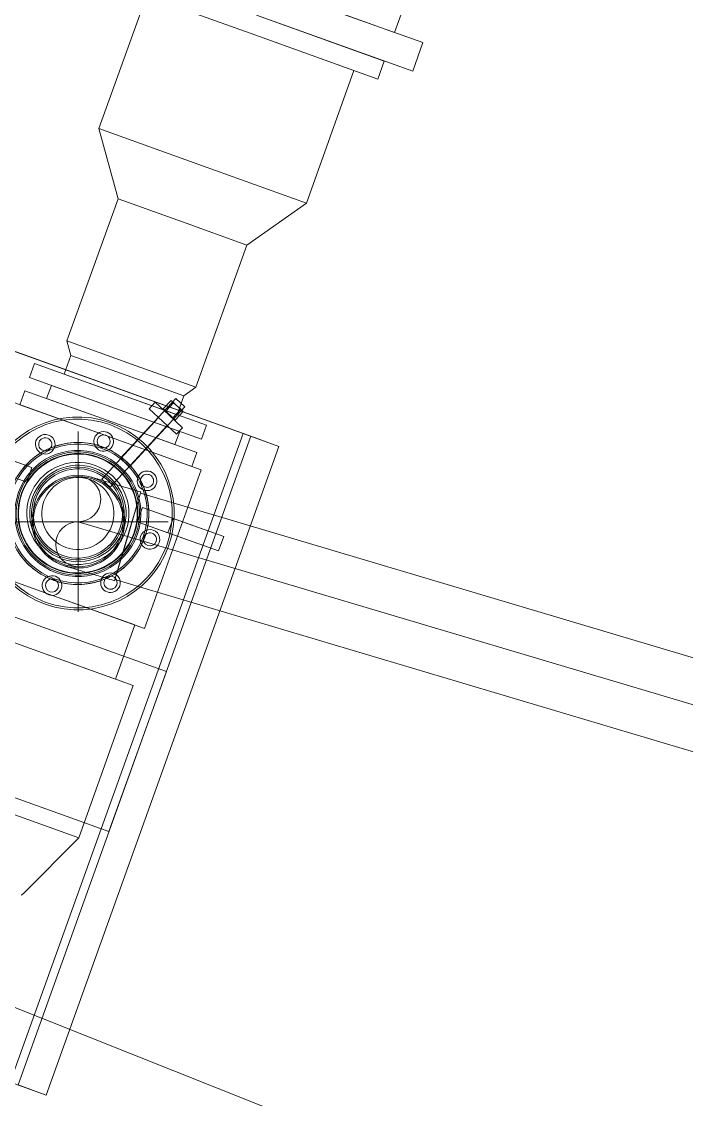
# Model space of a CAD drawing. Header units: metres. Extents: x -207 to 292, y -187 to 169.
# Drawn here: x -94.396 to -93.584, y -59.385 to -58.069 of the extents above; entities that cross this region are included whole.
import ezdxf

# ---------------------------------------------------------------- set-up
doc = ezdxf.new("R2010")
doc.units = ezdxf.units.M
for name, color, linetype, lineweight in [('CERCO INTERIOR', 7, 'Continuous', 9), ('M-EQPM', 7, 'Continuous', 9), ('P-PIPE', 7, 'Continuous', 9), ('P-PIPE-CNTR', 7, 'Continuous', 9)]:
    doc.layers.add(name, color=color, linetype=linetype, lineweight=lineweight)
doc.layers.add('PR10-ARQ-PL-001-Emplazamiento-C-1_dwg', color=7, linetype='Continuous', lineweight=9, true_color=0x767676)

# ---------------------------------------------------------------- blocks, each defined once
blk = doc.blocks.new('M_Sistema Bombas-Valvulas - M_Sistema Bombas-Valvulas-2207436-PLANTA EMPLAZAMIENTO ACTUALIZADO')
at = {"layer": 'M-EQPM'}
for p, q in [((0.015, 0.1773), (0.015, 0.0718)), ((0.0337, 0.0718), (0.0337, 0.1773)), ((-0.3529, 0.1597), (-0.3529, -0.167)), ((-0.3529, 0.1597), (-0.3529, -0.167)), ((-0.1453, -0.167), (-0.1453, 0.1597)), ((-0.1453, 0.1597), (-0.1453, -0.167)), ((0.1602, 0.1597), (0.1602, -0.167)), ((0.6231, 0), (0.6231, 0.1657)), ((0.1602, -0.1569), (0.1602, 0.1493)), ((-0.1749, 0), (-0.1749, 0.1347)), ((0.4512, 0.1347), (0.3784, 0.0837)), ((0.6231, 0.1347), (0.4512, 0.1347)), ((0.4512, 0), (0.4512, 0.1347)), ((0.6231, 0), (0.6231, 0.1347)), ((-0.1046, 0.124), (-0.1046, 0)), ((0.1011, 0), (0.1011, 0.124)), ((-0.1749, 0), (-0.1749, 0.1117)), ((-0.1046, 0), (-0.1046, 0.1117)), ((0.015, 0.1116), (0.015, 0.0718)), ((0.0337, 0.0718), (0.0337, 0.1116)), ((0.1192, 0.1117), (0.1011, 0.1117)), ((0.1011, 0), (0.1011, 0.1117)), ((0.1192, 0), (0.1192, 0.1117)), ((0.1545, 0.1117), (0.1364, 0.1117)), ((0.1364, 0), (0.1364, 0.1117)), ((0.1545, 0), (0.1545, 0.1117)), ((0.1364, 0.0833), (0.1192, 0.0833)), ((0.1192, 0), (0.1192, 0.0833)), ((0.1364, 0.0833), (0.1364, 0)), ((0.1938, 0.0837), (0.1789, 0.0733)), ((0.3784, 0.0837), (0.1938, 0.0837)), ((0.1938, 0.0837), (0.1938, 0)), ((0.3784, 0), (0.3784, 0.0837)), ((0.015, 0.0718), (0.0337, 0.0718)), ((0.015, 0.0718), (0.0337, 0.0718)), ((0.1789, 0.0733), (0.1545, 0.0733)), ((0.1545, 0), (0.1545, 0.0733)), ((0.1789, 0), (0.1789, 0.0733)), ((-0.3724, -0.1347), (-0.3724, 0)), ((-0.1749, -0.1117), (-0.1749, 0)), ((-0.1749, -0.1347), (-0.1749, 0)), ((-0.1046, 0), (-0.1046, -0.124)), ((-0.1046, -0.1117), (-0.1046, 0)), ((0.1011, -0.1117), (0.1011, 0)), ((0.1011, -0.124), (0.1011, 0)), ((0.1192, -0.0833), (0.1192, 0)), ((0.1192, -0.1117), (0.1192, 0)), ((0.1364, 0), (0.1364, -0.0833)), ((0.1364, -0.1117), (0.1364, 0)), ((0.1545, -0.1117), (0.1545, 0)), ((0.1545, -0.0733), (0.1545, 0)), ((0.1789, -0.0733), (0.1789, 0)), ((0.1938, 0), (0.1938, -0.0837)), ((0.3784, -0.0837), (0.3784, 0)), ((0.4512, -0.1347), (0.4512, 0)), ((0.6231, -0.1657), (0.6231, 0)), ((0.6231, -0.1347), (0.6231, 0)), ((0.6466, -0.2026), (0.6466, 0)), ((0.6466, -0.1657), (0.6466, 0)), ((0.6838, -0.1657), (0.6838, 0)), ((0.6838, -0.2026), (0.6838, 0)), ((0.0465, -0.0197), (0.0493, -0.0132)), ((0.1436, -0.0532), (0.0493, -0.0132)), ((0.0437, -0.0263), (0.0465, -0.0197)), ((0.0437, -0.0263), (0.138, -0.0663)), ((0.081, -0.0262), (0.0751, -0.0401)), ((0.081, -0.0262), (0.0751, -0.0401)), ((0.1727, -0.0651), (0.081, -0.0262)), ((0.1408, -0.0598), (0.1497, -0.0387)), ((0.1598, -0.043), (0.1497, -0.0387)), ((0.0751, -0.0401), (0.1668, -0.079)), ((0.1598, -0.043), (0.1509, -0.064)), ((0.1318, -0.0809), (0.1408, -0.0598)), ((0.138, -0.0663), (0.1408, -0.0598)), ((0.1408, -0.0598), (0.1436, -0.0532)), ((0.1509, -0.064), (0.1419, -0.0851)), ((0.1554, -0.0551), (0.1476, -0.0735)), ((0.1538, -0.0588), (0.1492, -0.0698)), ((0.1554, -0.0551), (0.1538, -0.0588)), ((0.1669, -0.0644), (0.1538, -0.0588)), ((0.1685, -0.0607), (0.1554, -0.0551)), ((0.1685, -0.0607), (0.1554, -0.0551)), ((0.1607, -0.0791), (0.1685, -0.0607)), ((0.1622, -0.0753), (0.1669, -0.0644)), ((0.1668, -0.079), (0.1727, -0.0651)), ((0.1668, -0.079), (0.1727, -0.0651)), ((0.1669, -0.0644), (0.1685, -0.0607)), ((0.0337, -0.0718), (0.015, -0.0718)), ((0.015, -0.0718), (0.015, -0.1116)), ((0.015, -0.0718), (0.015, -0.1773)), ((0.0337, -0.0718), (0.015, -0.0718)), ((0.0337, -0.1116), (0.0337, -0.0718)), ((0.0337, -0.1773), (0.0337, -0.0718)), ((0.1492, -0.0698), (0.1476, -0.0735)), ((0.1476, -0.0735), (0.1607, -0.0791)), ((0.1607, -0.0791), (0.1476, -0.0735)), ((0.1492, -0.0698), (0.1622, -0.0753)), ((0.1545, -0.0733), (0.1789, -0.0733)), ((0.1607, -0.0791), (0.1622, -0.0753)), ((0.1789, -0.0733), (0.1938, -0.0837)), ((0.1192, -0.0833), (0.1364, -0.0833)), ((0.1318, -0.0809), (0.1419, -0.0851)), ((0.1938, -0.0837), (0.3784, -0.0837)), ((0.3784, -0.0837), (0.4512, -0.1347)), ((-0.4597, -0.0939), (-0.3724, -0.1347)), ((-0.1749, -0.1117), (-0.1046, -0.1117)), ((0.015, -0.1116), (0.0337, -0.1116)), ((0.015, -0.1773), (0.015, -0.1116)), ((0.0337, -0.1116), (0.0337, -0.1773)), ((0.1011, -0.1117), (0.1192, -0.1117)), ((0.1364, -0.1117), (0.1545, -0.1117)), ((-0.1046, -0.124), (0.1011, -0.124)), ((-0.3724, -0.1347), (-0.1904, -0.1347)), ((-0.1904, -0.1347), (-0.1749, -0.1347)), ((0.4512, -0.1347), (0.6231, -0.1347)), ((-0.6816, -0.1569), (-0.6816, -0.2036)), ((-0.6816, -0.1569), (0.1602, -0.1569)), ((0.1602, -0.1569), (-0.6816, -0.1569)), ((0.1602, -0.1569), (0.1602, -0.2036)), ((-0.6816, -0.167), (0.1602, -0.167)), ((0.1602, -0.167), (-0.6816, -0.167)), ((-0.6816, -0.2036), (-0.6816, -0.167)), ((-0.1453, -0.167), (-0.3529, -0.167)), ((-0.3529, -0.167), (-0.1453, -0.167)), ((0.1602, -0.167), (0.1602, -0.2036)), ((0.6231, -0.1657), (0.6466, -0.1657)), ((0.6838, -0.1657), (0.7074, -0.1657)), ((0.0337, -0.1773), (0.015, -0.1773)), ((0.1602, -0.2036), (-0.6816, -0.2036)), ((0.1602, -0.2036), (-0.6816, -0.2036)), ((0.6466, -0.2026), (0.6838, -0.2026))]:
    blk.add_line(p, q, dxfattribs=at)
at = {"layer": 'M-EQPM', "flags": 128}
for points in [[(0.0868, 0), (0.0867, 0.0035), (0.0865, 0.0069), (0.0861, 0.0104), (0.0857, 0.0138), (0.085, 0.0172), (0.0843, 0.0206), (0.0834, 0.024), (0.0824, 0.0273), (0.0812, 0.0306), (0.0799, 0.0338), (0.0785, 0.037), (0.077, 0.0401), (0.0753, 0.0431), (0.0735, 0.0461), (0.0716, 0.049), (0.0696, 0.0518), (0.0675, 0.0546), (0.0652, 0.0572), (0.0629, 0.0598), (0.0605, 0.0622), (0.0579, 0.0646), (0.0553, 0.0669), (0.0526, 0.069), (0.0498, 0.0711), (0.0469, 0.073), (0.0439, 0.0748), (0.0409, 0.0765), (0.0378, 0.0781), (0.0347, 0.0795), (0.0314, 0.0809), (0.0282, 0.0821), (0.0249, 0.0831)], [(-0.0725, 0.0477), (-0.0744, 0.0447), (-0.0761, 0.0417), (-0.0777, 0.0386), (-0.0792, 0.0355), (-0.0805, 0.0323), (-0.0818, 0.0291), (-0.0829, 0.0258), (-0.0838, 0.0224), (-0.0846, 0.0191), (-0.0853, 0.0157), (-0.0859, 0.0122), (-0.0863, 0.0088), (-0.0866, 0.0053), (-0.0867, 0.0019), (-0.0868, 0)], [(-0.0868, 0), (-0.0867, -0.0035), (-0.0865, -0.0069), (-0.0861, -0.0104), (-0.0857, -0.0138), (-0.085, -0.0172), (-0.0843, -0.0206), (-0.0834, -0.024), (-0.0824, -0.0273), (-0.0812, -0.0306), (-0.0799, -0.0338), (-0.0785, -0.037), (-0.077, -0.0401), (-0.0753, -0.0431), (-0.0735, -0.0461), (-0.0716, -0.049), (-0.0696, -0.0518), (-0.0675, -0.0546), (-0.0652, -0.0572), (-0.0629, -0.0598), (-0.0605, -0.0622), (-0.0579, -0.0646), (-0.0553, -0.0669), (-0.0526, -0.069), (-0.0498, -0.0711), (-0.0469, -0.073), (-0.0439, -0.0748), (-0.0409, -0.0765), (-0.0378, -0.0781), (-0.0347, -0.0795), (-0.0314, -0.0809), (-0.0282, -0.0821), (-0.0249, -0.0831), (-0.0215, -0.0841), (-0.0182, -0.0848), (-0.0147, -0.0855), (-0.0113, -0.086), (-0.0079, -0.0864), (-0.0044, -0.0867), (-0.0009, -0.0868), (0.0025, -0.0867), (0.006, -0.0866), (0.0095, -0.0863), (0.0129, -0.0858), (0.0163, -0.0852), (0.0197, -0.0845), (0.0231, -0.0836), (0.0264, -0.0827), (0.0297, -0.0815), (0.0329, -0.0803), (0.0361, -0.0789), (0.0392, -0.0774), (0.0423, -0.0758), (0.0453, -0.074), (0.0482, -0.0721), (0.0511, -0.0702), (0.0538, -0.0681), (0.0565, -0.0658), (0.0591, -0.0635), (0.0616, -0.0611), (0.064, -0.0586), (0.0663, -0.056), (0.0685, -0.0533), (0.0705, -0.0505), (0.0725, -0.0477), (0.0744, -0.0447), (0.0761, -0.0417), (0.0777, -0.0386), (0.0792, -0.0355), (0.0805, -0.0323), (0.0818, -0.0291), (0.0829, -0.0258), (0.0838, -0.0224), (0.0846, -0.0191), (0.0853, -0.0157), (0.0859, -0.0122), (0.0863, -0.0088), (0.0866, -0.0053), (0.0867, -0.0019), (0.0868, 0)], [(-0.4597, -0.0939), (-0.4606, -0.0935), (-0.4615, -0.093), (-0.4623, -0.0925)]]:
    blk.add_lwpolyline(points, dxfattribs=at)
at = {"layer": 'M-EQPM'}
for centre, radius, start, end in [((0, 0), 0.1178, 0, 180), ((0, 0), 0.1178, 0, 180), ((0, 0), 0.1178, 0, 180), ((0, 0), 0.1178, 0, 180), ((0, 0), 0.1178, 0, 180), ((0, 0), 0.1178, 0, 180), ((0, 0), 0.1178, 360, 180), ((0, 0), 0.1178, 360, 180), ((0, 0), 0.1153, 0, 180), ((0, 0), 0.1153, 0, 180), ((0, 0), 0.1153, 360, 180), ((0, 0), 0.1153, 360, 180), ((0, 0), 0.0867, 0, 180), ((0, 0), 0.0867, 360, 180), ((0, 0), 0.0867, 360, 180), ((0, 0), 0.0867, 360, 180), ((0, 0), 0.0848, 0, 180), ((0, 0), 0.0848, 0, 180), ((0, 0), 0.0848, 360, 180), ((0, 0), 0.0848, 360, 180), ((0, 0), 0.077, 360, 180), ((0, 0), 0.077, 0, 180), ((0, 0), 0.0753, 0, 180), ((0, 0), 0.0753, 360, 180), ((0, 0), 0.0732, 0, 180), ((0, 0), 0.0732, 0, 180), ((0, 0), 0.0732, 0, 180), ((0, 0), 0.0732, 0, 180), ((0, 0), 0.0732, 360, 180), ((0, 0), 0.0732, 0, 180), ((0, 0), 0.0726, 0, 180), ((0, 0), 0.0726, 360, 180), ((0.0661, 0.0661), 0.012, 45, 225), ((0.0661, 0.0661), 0.012, 45, 225), ((0.0661, 0.0661), 0.012, 45, 225), ((0.0661, 0.0661), 0.012, 45, 225), ((0.0661, 0.0661), 0.012, 45, 225), ((0.0661, 0.0661), 0.012, 45, 225), ((0.0661, 0.0661), 0.012, 45, 225), ((0.0661, 0.0661), 0.012, 45, 225), ((0.0661, 0.0661), 0.012, 45, 225), ((0.0661, 0.0661), 0.012, 45, 225), ((0.0661, 0.0661), 0.012, 45, 225), ((0.0661, 0.0661), 0.012, 45, 225), ((0.0661, 0.0661), 0.012, 225, 45), ((0.0661, 0.0661), 0.012, 225, 45), ((0.0661, 0.0661), 0.012, 225, 45), ((0.0661, 0.0661), 0.012, 225, 45), ((0.0661, 0.0661), 0.012, 225, 45), ((0.0661, 0.0661), 0.012, 225, 45), ((0.0661, 0.0661), 0.012, 225, 45), ((0.0661, 0.0661), 0.012, 225, 45), ((0.0661, 0.0661), 0.012, 225, 45), ((0.0661, 0.0661), 0.012, 225, 45), ((0.0661, 0.0661), 0.012, 225, 45), ((0.0661, 0.0661), 0.012, 225, 45), ((0.0661, 0.0661), 0.008, 45, 225), ((0.0661, 0.0661), 0.008, 45, 225), ((0.0661, 0.0661), 0.008, 45, 225), ((0.0661, 0.0661), 0.008, 45, 225), ((0.0661, 0.0661), 0.008, 45, 225), ((0.0661, 0.0661), 0.008, 45, 225), ((0.0661, 0.0661), 0.008, 45, 225), ((0.0661, 0.0661), 0.008, 45, 225), ((0.0661, 0.0661), 0.008, 45, 225), ((0.0661, 0.0661), 0.008, 45, 225), ((0.0661, 0.0661), 0.008, 45, 225), ((0.0661, 0.0661), 0.008, 45, 225), ((0.0661, 0.0661), 0.008, 45, 225), ((0.0661, 0.0661), 0.008, 45, 225), ((0.0661, 0.0661), 0.008, 45, 225), ((0.0661, 0.0661), 0.008, 45, 225), ((0.0661, 0.0661), 0.008, 45, 225), ((0.0661, 0.0661), 0.008, 45, 225), ((0.0661, 0.0661), 0.008, 225, 45), ((0.0661, 0.0661), 0.008, 225, 45), ((0.0661, 0.0661), 0.008, 225, 45), ((0.0661, 0.0661), 0.008, 225, 45), ((0.0661, 0.0661), 0.008, 225, 45), ((0.0661, 0.0661), 0.008, 225, 45), ((0.0661, 0.0661), 0.008, 225, 45), ((0.0661, 0.0661), 0.008, 225, 45), ((0.0661, 0.0661), 0.008, 225, 45), ((0.0661, 0.0661), 0.008, 225, 45), ((0.0661, 0.0661), 0.008, 225, 45), ((0.0661, 0.0661), 0.008, 225, 45), ((0.0661, 0.0661), 0.008, 225, 45), ((0.0661, 0.0661), 0.008, 225, 45), ((0.0661, 0.0661), 0.008, 225, 45), ((0.0661, 0.0661), 0.008, 225, 45), ((0.0661, 0.0661), 0.008, 225, 45), ((0.0661, 0.0661), 0.008, 225, 45), ((0, 0), 0.0624, 360, 180), ((0, 0), 0.0624, 360, 180), ((0, 0), 0.0624, 360, 180), ((0, 0), 0.0624, 360, 180), ((0, 0), 0.0624, 360, 180), ((0, 0), 0.0624, 360, 180), ((0, 0), 0.0589, 0, 180), ((0, 0), 0.0589, 0, 180), ((0, 0), 0.0566, 360, 180), ((0, 0), 0.0545, 360, 180), ((0, 0), 0.0545, 360, 180), ((0, 0), 0.044, 360, 180), ((0, 0), 0.044, 360, 180), ((0, 0), 0.044, 360, 180), ((0, 0), 0.044, 360, 180), ((0, 0), 0.1178, 180, 0), ((0, 0), 0.1178, 180, 0), ((0, 0), 0.1178, 180, 0), ((0, 0), 0.1178, 180, 0), ((0, 0), 0.1178, 180, 0), ((0, 0), 0.1178, 180, 0), ((0, 0), 0.1178, 180, 360), ((0, 0), 0.1178, 180, 360), ((0, 0), 0.1153, 180, 0), ((0, 0), 0.1153, 180, 0), ((0, 0), 0.1153, 180, 360), ((0, 0), 0.1153, 180, 360), ((-0.0935, 0), 0.012, 360, 180), ((-0.0935, 0), 0.012, 360, 180), ((-0.0935, 0), 0.012, 360, 180), ((-0.0935, 0), 0.012, 360, 180), ((-0.0935, 0), 0.012, 360, 180), ((-0.0935, 0), 0.012, 360, 180), ((-0.0935, 0), 0.012, 360, 180), ((-0.0935, 0), 0.012, 360, 180), ((-0.0935, 0), 0.012, 360, 180), ((-0.0935, 0), 0.012, 360, 180), ((-0.0935, 0), 0.012, 360, 180), ((-0.0935, 0), 0.012, 360, 180), ((-0.0935, 0), 0.012, 180, 360), ((-0.0935, 0), 0.012, 180, 360), ((-0.0935, 0), 0.012, 180, 360), ((-0.0935, 0), 0.012, 180, 360), ((-0.0935, 0), 0.012, 180, 360), ((-0.0935, 0), 0.012, 180, 360), ((-0.0935, 0), 0.012, 180, 360), ((-0.0935, 0), 0.012, 180, 360), ((-0.0935, 0), 0.012, 180, 360), ((-0.0935, 0), 0.012, 180, 360), ((-0.0935, 0), 0.012, 180, 360), ((-0.0935, 0), 0.012, 180, 360), ((-0.0935, 0), 0.008, 360, 180), ((-0.0935, 0), 0.008, 360, 180), ((-0.0935, 0), 0.008, 360, 180), ((-0.0935, 0), 0.008, 360, 180), ((-0.0935, 0), 0.008, 360, 180), ((-0.0935, 0), 0.008, 0, 180), ((-0.0935, 0), 0.008, 360, 180), ((-0.0935, 0), 0.008, 360, 180), ((-0.0935, 0), 0.008, 360, 180), ((-0.0935, 0), 0.008, 360, 180), ((-0.0935, 0), 0.008, 360, 180), ((-0.0935, 0), 0.008, 0, 180), ((-0.0935, 0), 0.008, 0, 180), ((-0.0935, 0), 0.008, 360, 180), ((-0.0935, 0), 0.008, 0, 180), ((-0.0935, 0), 0.008, 0, 180), ((-0.0935, 0), 0.008, 360, 180), ((-0.0935, 0), 0.008, 0, 180), ((-0.0935, 0), 0.008, 180, 0), ((-0.0935, 0), 0.008, 180, 0), ((-0.0935, 0), 0.008, 180, 360), ((-0.0935, 0), 0.008, 180, 0), ((-0.0935, 0), 0.008, 180, 0), ((-0.0935, 0), 0.008, 180, 0), ((0, 0), 0.0867, 180, 0), ((0, 0), 0.0867, 180, 360), ((0, 0), 0.0867, 180, 360), ((0, 0), 0.0867, 180, 360), ((0, 0), 0.0848, 180, 0), ((0, 0), 0.0848, 180, 0), ((0, 0), 0.0848, 180, 360), ((0, 0), 0.0848, 180, 360), ((0, 0), 0.077, 180, 360), ((0, 0), 0.077, 180, 0), ((0, 0), 0.0753, 180, 0), ((0, 0), 0.0753, 180, 360), ((0, 0), 0.0732, 180, 0), ((0, 0), 0.0732, 180, 0), ((0, 0), 0.0732, 180, 0), ((0, 0), 0.0732, 180, 0), ((0, 0), 0.0732, 180, 360), ((0, 0), 0.0732, 180, 0), ((0, 0), 0.0726, 180, 0), ((0, 0), 0.0726, 180, 360), ((0, 0), 0.0624, 180, 360), ((0, 0), 0.0624, 180, 360), ((0, 0), 0.0624, 180, 360), ((0, 0), 0.0624, 180, 360), ((0, 0), 0.0624, 180, 360), ((0, 0), 0.0624, 180, 360), ((0, 0), 0.0589, 180, 0), ((0, 0), 0.0589, 180, 0), ((0, 0), 0.0566, 180, 360), ((0, 0), 0.0545, 180, 360), ((0, 0), 0.0545, 180, 360), ((0, 0), 0.044, 180, 360), ((0, 0), 0.044, 180, 360), ((0, 0), 0.044, 180, 360), ((0, 0), 0.044, 180, 360), ((0.0935, 0), 0.012, 0, 180), ((0.0935, 0), 0.012, 0, 180), ((0.0935, 0), 0.012, 0, 180), ((0.0935, 0), 0.012, 0, 180), ((0.0935, 0), 0.012, 0, 180), ((0.0935, 0), 0.012, 0, 180), ((0.0935, 0), 0.012, 0, 180), ((0.0935, 0), 0.012, 0, 180), ((0.0935, 0), 0.012, 0, 180), ((0.0935, 0), 0.012, 0, 180), ((0.0935, 0), 0.012, 0, 180), ((0.0935, 0), 0.012, 0, 180), ((0.0935, 0), 0.012, 180, 360), ((0.0935, 0), 0.012, 180, 0), ((0.0935, 0), 0.012, 180, 360), ((0.0935, 0), 0.012, 180, 0), ((0.0935, 0), 0.012, 180, 360), ((0.0935, 0), 0.012, 180, 0), ((0.0935, 0), 0.012, 180, 360), ((0.0935, 0), 0.012, 180, 0), ((0.0935, 0), 0.012, 180, 360), ((0.0935, 0), 0.008, 0, 180), ((0.0935, 0), 0.008, 0, 180), ((0.0935, 0), 0.008, 0, 180), ((0.0935, 0), 0.008, 0, 180), ((0.0935, 0), 0.008, 0, 180), ((0.0935, 0), 0.008, 0, 180), ((0.0935, 0), 0.008, 0, 180), ((0.0935, 0), 0.008, 0, 180), ((0.0935, 0), 0.008, 0, 180), ((0.0935, 0), 0.008, 0, 180), ((0.0935, 0), 0.008, 0, 180), ((0.0935, 0), 0.008, 0, 180), ((0.0935, 0), 0.008, 0, 180), ((0.0935, 0), 0.008, 0, 180), ((0.0935, 0), 0.008, 0, 180), ((0.0935, 0), 0.008, 0, 180), ((0.0935, 0), 0.008, 0, 180), ((0.0935, 0), 0.008, 0, 180), ((0.0935, 0), 0.008, 180, 360), ((0.0935, 0), 0.008, 180, 0), ((0.0935, 0), 0.008, 180, 360), ((0.0935, 0), 0.008, 180, 0), ((0.0935, 0), 0.008, 180, 360), ((0.0935, 0), 0.008, 180, 0), ((0.0935, 0), 0.008, 180, 360), ((0.0935, 0), 0.008, 180, 0), ((0.0935, 0), 0.008, 180, 360), ((0.0935, 0), 0.008, 180, 0), ((0.0935, 0), 0.008, 180, 360), ((0.0935, 0), 0.008, 180, 0), ((0.0935, 0), 0.008, 180, 360), ((0.0935, 0), 0.008, 180, 0), ((0.0935, 0), 0.008, 180, 360), ((0.0935, 0), 0.008, 180, 0), ((0.0935, 0), 0.008, 180, 360), ((-0.0935, 0), 0.008, 180, 360), ((-0.0935, 0), 0.008, 180, 360), ((-0.0935, 0), 0.008, 180, 360), ((-0.0935, 0), 0.008, 180, 360), ((-0.0935, 0), 0.008, 180, 360), ((-0.0935, 0), 0.008, 180, 360), ((-0.0935, 0), 0.008, 180, 360), ((-0.0935, 0), 0.008, 180, 360), ((-0.0935, 0), 0.008, 180, 360), ((-0.0935, 0), 0.008, 180, 360), ((-0.0935, 0), 0.008, 180, 360), ((-0.0935, 0), 0.008, 180, 360), ((0.0935, 0), 0.012, 180, 0), ((0.0935, 0), 0.012, 180, 360), ((0.0935, 0), 0.012, 180, 360), ((0.0935, 0), 0.008, 180, 360), ((-0.0661, -0.0661), 0.012, 45, 225), ((-0.0661, -0.0661), 0.012, 45, 225), ((-0.0661, -0.0661), 0.012, 45, 225), ((-0.0661, -0.0661), 0.012, 45, 225), ((-0.0661, -0.0661), 0.012, 45, 225), ((-0.0661, -0.0661), 0.012, 45, 225), ((-0.0661, -0.0661), 0.012, 45, 225), ((-0.0661, -0.0661), 0.012, 45, 225), ((-0.0661, -0.0661), 0.012, 45, 225), ((-0.0661, -0.0661), 0.012, 45, 225), ((-0.0661, -0.0661), 0.012, 45, 225), ((-0.0661, -0.0661), 0.012, 45, 225), ((-0.0661, -0.0661), 0.012, 225, 45), ((-0.0661, -0.0661), 0.012, 225, 45), ((-0.0661, -0.0661), 0.012, 225, 45), ((-0.0661, -0.0661), 0.012, 225, 45), ((-0.0661, -0.0661), 0.012, 225, 45), ((-0.0661, -0.0661), 0.012, 225, 45), ((-0.0661, -0.0661), 0.012, 225, 45), ((-0.0661, -0.0661), 0.012, 225, 45), ((-0.0661, -0.0661), 0.012, 225, 45), ((-0.0661, -0.0661), 0.012, 225, 45), ((-0.0661, -0.0661), 0.012, 225, 45), ((-0.0661, -0.0661), 0.012, 225, 45), ((-0.0661, -0.0661), 0.008, 45, 225), ((-0.0661, -0.0661), 0.008, 45, 225), ((-0.0661, -0.0661), 0.008, 45, 225), ((-0.0661, -0.0661), 0.008, 45, 225), ((-0.0661, -0.0661), 0.008, 45, 225), ((-0.0661, -0.0661), 0.008, 45, 225), ((-0.0661, -0.0661), 0.008, 45, 225), ((-0.0661, -0.0661), 0.008, 45, 225), ((-0.0661, -0.0661), 0.008, 45, 225), ((-0.0661, -0.0661), 0.008, 45, 225), ((-0.0661, -0.0661), 0.008, 45, 225), ((-0.0661, -0.0661), 0.008, 45, 225), ((-0.0661, -0.0661), 0.008, 45, 225), ((-0.0661, -0.0661), 0.008, 45, 225), ((-0.0661, -0.0661), 0.008, 45, 225), ((-0.0661, -0.0661), 0.008, 45, 225), ((-0.0661, -0.0661), 0.008, 45, 225), ((-0.0661, -0.0661), 0.008, 45, 225), ((-0.0661, -0.0661), 0.008, 225, 45), ((-0.0661, -0.0661), 0.008, 225, 45), ((-0.0661, -0.0661), 0.008, 225, 45), ((-0.0661, -0.0661), 0.008, 225, 45), ((-0.0661, -0.0661), 0.008, 225, 45), ((-0.0661, -0.0661), 0.008, 225, 45), ((-0.0661, -0.0661), 0.008, 225, 45), ((-0.0661, -0.0661), 0.008, 225, 45), ((-0.0661, -0.0661), 0.008, 225, 45), ((-0.0661, -0.0661), 0.008, 225, 45), ((-0.0661, -0.0661), 0.008, 225, 45), ((-0.0661, -0.0661), 0.008, 225, 45), ((-0.0661, -0.0661), 0.008, 225, 45), ((-0.0661, -0.0661), 0.008, 225, 45), ((-0.0661, -0.0661), 0.008, 225, 45), ((-0.0661, -0.0661), 0.008, 225, 45), ((-0.0661, -0.0661), 0.008, 225, 45), ((-0.0661, -0.0661), 0.008, 225, 45), ((0.0661, -0.0661), 0.012, 135, 315), ((0.0661, -0.0661), 0.012, 135, 315), ((0.0661, -0.0661), 0.012, 135, 315), ((0.0661, -0.0661), 0.012, 135, 315), ((0.0661, -0.0661), 0.012, 135, 315), ((0.0661, -0.0661), 0.012, 135, 315), ((0.0661, -0.0661), 0.012, 135, 315), ((0.0661, -0.0661), 0.012, 135, 315), ((0.0661, -0.0661), 0.012, 135, 315), ((0.0661, -0.0661), 0.012, 135, 315), ((0.0661, -0.0661), 0.012, 135, 315), ((0.0661, -0.0661), 0.012, 135, 315), ((0.0661, -0.0661), 0.012, 315, 135), ((0.0661, -0.0661), 0.012, 315, 135), ((0.0661, -0.0661), 0.012, 315, 135), ((0.0661, -0.0661), 0.012, 315, 135), ((0.0661, -0.0661), 0.012, 315, 135), ((0.0661, -0.0661), 0.012, 315, 135), ((0.0661, -0.0661), 0.012, 315, 135), ((0.0661, -0.0661), 0.012, 315, 135), ((0.0661, -0.0661), 0.012, 315, 135), ((0.0661, -0.0661), 0.012, 315, 135), ((0.0661, -0.0661), 0.012, 315, 135), ((0.0661, -0.0661), 0.012, 315, 135), ((0.0661, -0.0661), 0.008, 135, 315), ((0.0661, -0.0661), 0.008, 135, 315), ((0.0661, -0.0661), 0.008, 135, 315), ((0.0661, -0.0661), 0.008, 135, 315), ((0.0661, -0.0661), 0.008, 135, 315), ((0.0661, -0.0661), 0.008, 135, 315), ((0.0661, -0.0661), 0.008, 135, 315), ((0.0661, -0.0661), 0.008, 135, 315), ((0.0661, -0.0661), 0.008, 135, 315), ((0.0661, -0.0661), 0.008, 135, 315), ((0.0661, -0.0661), 0.008, 135, 315), ((0.0661, -0.0661), 0.008, 135, 315), ((0.0661, -0.0661), 0.008, 135, 315), ((0.0661, -0.0661), 0.008, 135, 315), ((0.0661, -0.0661), 0.008, 135, 315), ((0.0661, -0.0661), 0.008, 135, 315), ((0.0661, -0.0661), 0.008, 135, 315), ((0.0661, -0.0661), 0.008, 135, 315), ((0.0661, -0.0661), 0.008, 315, 135), ((0.0661, -0.0661), 0.008, 315, 135), ((0.0661, -0.0661), 0.008, 315, 135), ((0.0661, -0.0661), 0.008, 315, 135), ((0.0661, -0.0661), 0.008, 315, 135), ((0.0661, -0.0661), 0.008, 315, 135), ((0.0661, -0.0661), 0.008, 315, 135), ((0.0661, -0.0661), 0.008, 315, 135), ((0.0661, -0.0661), 0.008, 315, 135), ((0.0661, -0.0661), 0.008, 315, 135), ((0.0661, -0.0661), 0.008, 315, 135), ((0.0661, -0.0661), 0.008, 315, 135), ((0.0661, -0.0661), 0.008, 315, 135), ((0.0661, -0.0661), 0.008, 315, 135), ((0.0661, -0.0661), 0.008, 315, 135), ((0.0661, -0.0661), 0.008, 315, 135), ((0.0661, -0.0661), 0.008, 315, 135), ((0.0661, -0.0661), 0.008, 315, 135), ((0, -0.0935), 0.012, 90, 270), ((0, -0.0935), 0.012, 90, 270), ((0, -0.0935), 0.012, 90, 270), ((0, -0.0935), 0.012, 90, 270), ((0, -0.0935), 0.012, 90, 270), ((0, -0.0935), 0.012, 90, 270), ((0, -0.0935), 0.012, 90, 270), ((0, -0.0935), 0.012, 90, 270), ((0, -0.0935), 0.012, 90, 270), ((0, -0.0935), 0.012, 90, 270), ((0, -0.0935), 0.012, 90, 270), ((0, -0.0935), 0.012, 90, 270), ((0, -0.0935), 0.008, 90, 270), ((0, -0.0935), 0.008, 90, 270), ((0, -0.0935), 0.008, 90, 270), ((0, -0.0935), 0.008, 90, 270), ((0, -0.0935), 0.008, 90, 270), ((0, -0.0935), 0.008, 90, 270), ((0, -0.0935), 0.008, 90, 270), ((0, -0.0935), 0.008, 90, 270), ((0, -0.0935), 0.008, 90, 270), ((0, -0.0935), 0.008, 90, 270), ((0, -0.0935), 0.008, 90, 270), ((0, -0.0935), 0.008, 90, 270), ((0, -0.0935), 0.008, 90, 270), ((0, -0.0935), 0.008, 90, 270), ((0, -0.0935), 0.008, 90, 270), ((0, -0.0935), 0.008, 90, 270), ((0, -0.0935), 0.008, 90, 270), ((0, -0.0935), 0.008, 90, 270), ((0, -0.0935), 0.012, 270, 90), ((0, -0.0935), 0.012, 270, 90), ((0, -0.0935), 0.012, 270, 90), ((0, -0.0935), 0.012, 270, 90), ((0, -0.0935), 0.012, 270, 90), ((0, -0.0935), 0.012, 270, 90), ((0, -0.0935), 0.012, 270, 90), ((0, -0.0935), 0.012, 270, 90), ((0, -0.0935), 0.012, 270, 90), ((0, -0.0935), 0.012, 270, 90), ((0, -0.0935), 0.012, 270, 90), ((0, -0.0935), 0.012, 270, 90), ((0, -0.0935), 0.008, 270, 90), ((0, -0.0935), 0.008, 270, 90), ((0, -0.0935), 0.008, 270, 90), ((0, -0.0935), 0.008, 270, 90), ((0, -0.0935), 0.008, 270, 90), ((0, -0.0935), 0.008, 270, 90), ((0, -0.0935), 0.008, 270, 90), ((0, -0.0935), 0.008, 270, 90), ((0, -0.0935), 0.008, 270, 90), ((0, -0.0935), 0.008, 270, 90), ((0, -0.0935), 0.008, 270, 90), ((0, -0.0935), 0.008, 270, 90), ((0, -0.0935), 0.008, 270, 90), ((0, -0.0935), 0.008, 270, 90), ((0, -0.0935), 0.008, 270, 90), ((0, -0.0935), 0.008, 270, 90), ((0, -0.0935), 0.008, 270, 90), ((0, -0.0935), 0.008, 270, 90)]:
    blk.add_arc(centre, radius, start, end, dxfattribs=at)
blk = doc.blocks.new('M_Elbow - Generic - Standard-V6-PLANTA EMPLAZAMIENTO ACTUALIZADO')
at = {"layer": 'P-PIPE', "color": 150, "true_color": 0x007dff}
for p, q in [((-44.6481, -78.1248), (-44.6702, -78.1769)), ((-44.6702, -78.1769), (-44.6923, -78.229))]:
    blk.add_line(p, q, dxfattribs=at)
at = {"layer": 'P-PIPE', "color": 150, "true_color": 0x007dff, "flags": 128}
for points in [[(-44.5901, -78.1494), (-44.5902, -78.1494), (-44.5903, -78.1493), (-44.5905, -78.1492), (-44.5909, -78.1491), (-44.5913, -78.1489), (-44.5918, -78.1487), (-44.5924, -78.1485), (-44.5931, -78.1482), (-44.5938, -78.1478), (-44.5947, -78.1475), (-44.5956, -78.1471), (-44.5967, -78.1466), (-44.5978, -78.1462), (-44.599, -78.1457), (-44.6002, -78.1451), (-44.6016, -78.1445), (-44.603, -78.1439), (-44.6045, -78.1433), (-44.6061, -78.1426), (-44.6077, -78.142), (-44.6094, -78.1412), (-44.6111, -78.1405), (-44.613, -78.1397), (-44.6148, -78.1389), (-44.6167, -78.1381), (-44.6187, -78.1373), (-44.6207, -78.1364), (-44.6228, -78.1355), (-44.6249, -78.1346), (-44.6271, -78.1337), (-44.6292, -78.1328), (-44.6314, -78.1319), (-44.6337, -78.1309), (-44.6359, -78.13), (-44.6382, -78.129), (-44.6405, -78.128), (-44.6428, -78.1271), (-44.6451, -78.1261), (-44.6474, -78.1251), (-44.6481, -78.1248)], [(-44.6923, -78.229), (-44.69, -78.23), (-44.6876, -78.231), (-44.6853, -78.2319), (-44.683, -78.2329), (-44.6808, -78.2339), (-44.6785, -78.2348), (-44.6763, -78.2358), (-44.674, -78.2367), (-44.6719, -78.2377), (-44.6697, -78.2386), (-44.6676, -78.2395), (-44.6655, -78.2404), (-44.6635, -78.2412), (-44.6615, -78.2421), (-44.6596, -78.2429), (-44.6577, -78.2437), (-44.6558, -78.2445), (-44.6541, -78.2452), (-44.6524, -78.2459), (-44.6507, -78.2466), (-44.6491, -78.2473), (-44.6476, -78.248), (-44.6462, -78.2486), (-44.6448, -78.2491), (-44.6435, -78.2497), (-44.6423, -78.2502), (-44.6412, -78.2507), (-44.6401, -78.2511), (-44.6392, -78.2515), (-44.6383, -78.2519), (-44.6375, -78.2523), (-44.6368, -78.2526), (-44.6362, -78.2528), (-44.6356, -78.253), (-44.6352, -78.2532), (-44.6348, -78.2534), (-44.6346, -78.2535), (-44.6344, -78.2536), (-44.6343, -78.2536)]]:
    blk.add_lwpolyline(points, dxfattribs=at)
at = {"layer": 'P-PIPE', "color": 150, "true_color": 0x007dff}
for start, end in [(337, 157), (157, 337)]:
    blk.add_arc((-44.6122, -78.2015), 0.0566, start, end, dxfattribs=at)
blk = doc.blocks.new('YADRAN_LASQUEMAS_ARQ_MO_002_TERRAZAS_rvt-1-PLANTA EMPLAZAMIENTO ACTUALIZADO')
at = {"layer": 'P-PIPE', "color": 150, "true_color": 0x007dff}
for p, q in [((-94.2508, -58.6449), (-94.2665, -58.6976)), ((-94.2508, -58.6449), (-94.2665, -58.6976)), ((-93.0083, -59.015), (-94.2508, -58.6449)), ((-94.2665, -58.6976), (-94.2822, -58.7503)), ((-94.2665, -58.6976), (-94.2822, -58.7503)), ((-94.2822, -58.7503), (-93.0397, -59.1205))]:
    blk.add_line(p, q, dxfattribs=at)
for centre, radius, start, end in [((-94.3268, -58.6796), 0.055, 0, 180), ((-94.3268, -58.6521), 0.0275, 270, 90), ((-94.3268, -58.6796), 0.055, 180, 0), ((-94.3268, -58.7071), 0.0275, 90, 270)]:
    blk.add_arc(centre, radius, start, end, dxfattribs=at)
at = {"layer": 'P-PIPE-CNTR', "color": 150, "true_color": 0x007dff}
for p, q in [((-94.3268, -58.7896), (-94.3268, -58.5696)), ((-94.4368, -58.6796), (-94.2168, -58.6796)), ((-94.3268, -58.6796), (-94.2665, -58.6976)), ((-93.024, -59.0677), (-94.2665, -58.6976)), ((-93.024, -59.0677), (-94.2665, -58.6976))]:
    blk.add_line(p, q, dxfattribs=at)
at = {"layer": 'M-EQPM', "lineweight": 9, "rotation": 70.25788556688912}
blk.add_blockref('M_Sistema Bombas-Valvulas - M_Sistema Bombas-Valvulas-2207436-PLANTA EMPLAZAMIENTO ACTUALIZADO', (-94.3273, -58.6696), dxfattribs=at)
at = {"layer": 'P-PIPE', "lineweight": 9, "rotation": 186.4099999999992}
blk.add_blockref('M_Elbow - Generic - Standard-V6-PLANTA EMPLAZAMIENTO ACTUALIZADO', (-129.9295, -141.3728), dxfattribs=at)
blk = doc.blocks.new('PR10-ARQ-PL-001-Emplazamiento-C-1_dwg-674643-PLANTA EMPLAZAMIENTO ACTUALIZADO')
at = {"layer": 'CERCO INTERIOR', "flags": 128}
blk.add_lwpolyline([(-71.7655, -63.3164), (-73.6303, -64.9311), (-76.0062, -65.7763), (-78.5205, -65.5822), (-105.2991, -54.9458), (-107.2467, -53.3811), (-108.4146, -51.2126), (-108.5574, -48.6714), (-108.0493, -46.2216)], dxfattribs=at)

msp = doc.modelspace()

# ---------------------------------------------------------------- block references
at = {"lineweight": 5}
msp.add_blockref('YADRAN_LASQUEMAS_ARQ_MO_002_TERRAZAS_rvt-1-PLANTA EMPLAZAMIENTO ACTUALIZADO', (0, 0), dxfattribs=at)
at = {"layer": 'PR10-ARQ-PL-001-Emplazamiento-C-1_dwg', "color": 7}
msp.add_blockref('PR10-ARQ-PL-001-Emplazamiento-C-1_dwg-674643-PLANTA EMPLAZAMIENTO ACTUALIZADO', (0, 0), dxfattribs=at)

doc.saveas('drawing.dxf')
